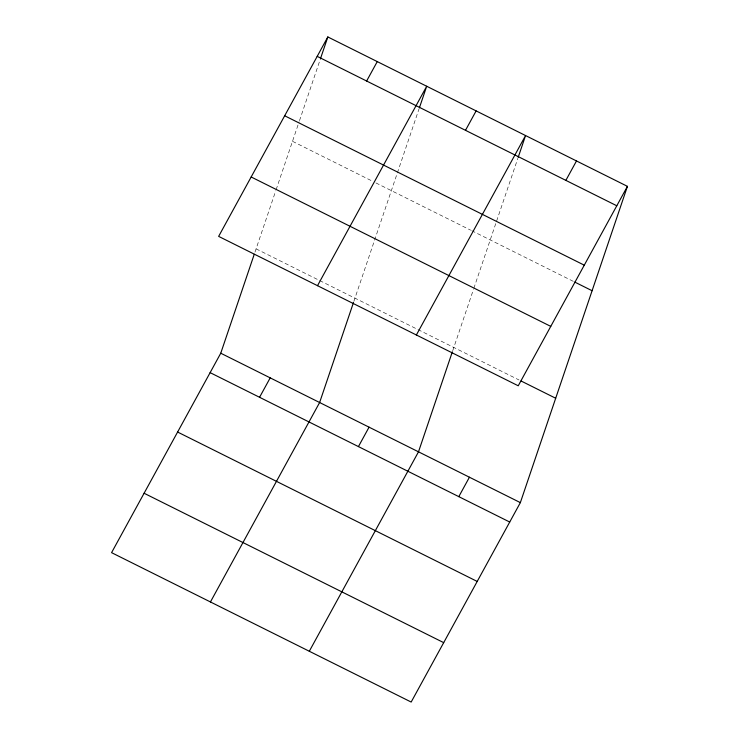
<?xml version="1.0" encoding="UTF-8"?>
<svg xmlns="http://www.w3.org/2000/svg" width="739" height="739" viewBox="0 0 739 739"><rect width="100%" height="100%" fill="white"/><g stroke="black" fill="none" stroke-linecap="round" stroke-linejoin="round"><path stroke-width="0.55" stroke-dasharray="3.69 2.77" d="M254.992 252.11L275.749 190.782M276.118 189.711L299.119 121.75M299.489 120.66L320.467 58.695M353.852 301.41L418.967 109.086M452.721 350.711L473.487 289.383M473.847 288.312L517.836 158.386M292.496 141.315L371.791 180.861M375.911 182.921L470.66 230.162M471.694 230.679L573.76 281.577M256.091 248.849L519.018 379.966"/><path stroke-width="1.11" d="M627.429 186.348L518.242 385.786L218.642 236.378L327.83 36.95L627.429 186.348L520.358 502.622L411.17 702.05L111.571 552.652L220.758 353.214L254.253 254.281M320.467 58.695L327.83 36.95M353.491 302.5L319.627 402.515L210.439 601.952M419.336 107.996L426.699 86.251L317.511 285.688M452.351 351.801L418.496 451.825L309.308 651.253M518.205 157.296L525.558 135.551L416.371 334.989M366.627 81.022L377.259 61.605M259.565 397.286L270.197 377.869M465.496 130.323L476.128 110.905M358.433 446.587L369.066 427.17M565.862 180.371L576.494 160.954M458.799 496.636L469.431 477.218M317.197 56.367L616.797 205.775M284.672 115.774L584.272 265.172M574.776 282.086L592.096 290.723M251.168 176.981L550.758 326.379M521.06 380.982L555.691 398.247M220.758 353.214L520.358 502.622M210.125 372.641L509.725 522.039M177.609 432.038L477.2 581.445M144.096 493.246L443.696 642.644"/></g></svg>
